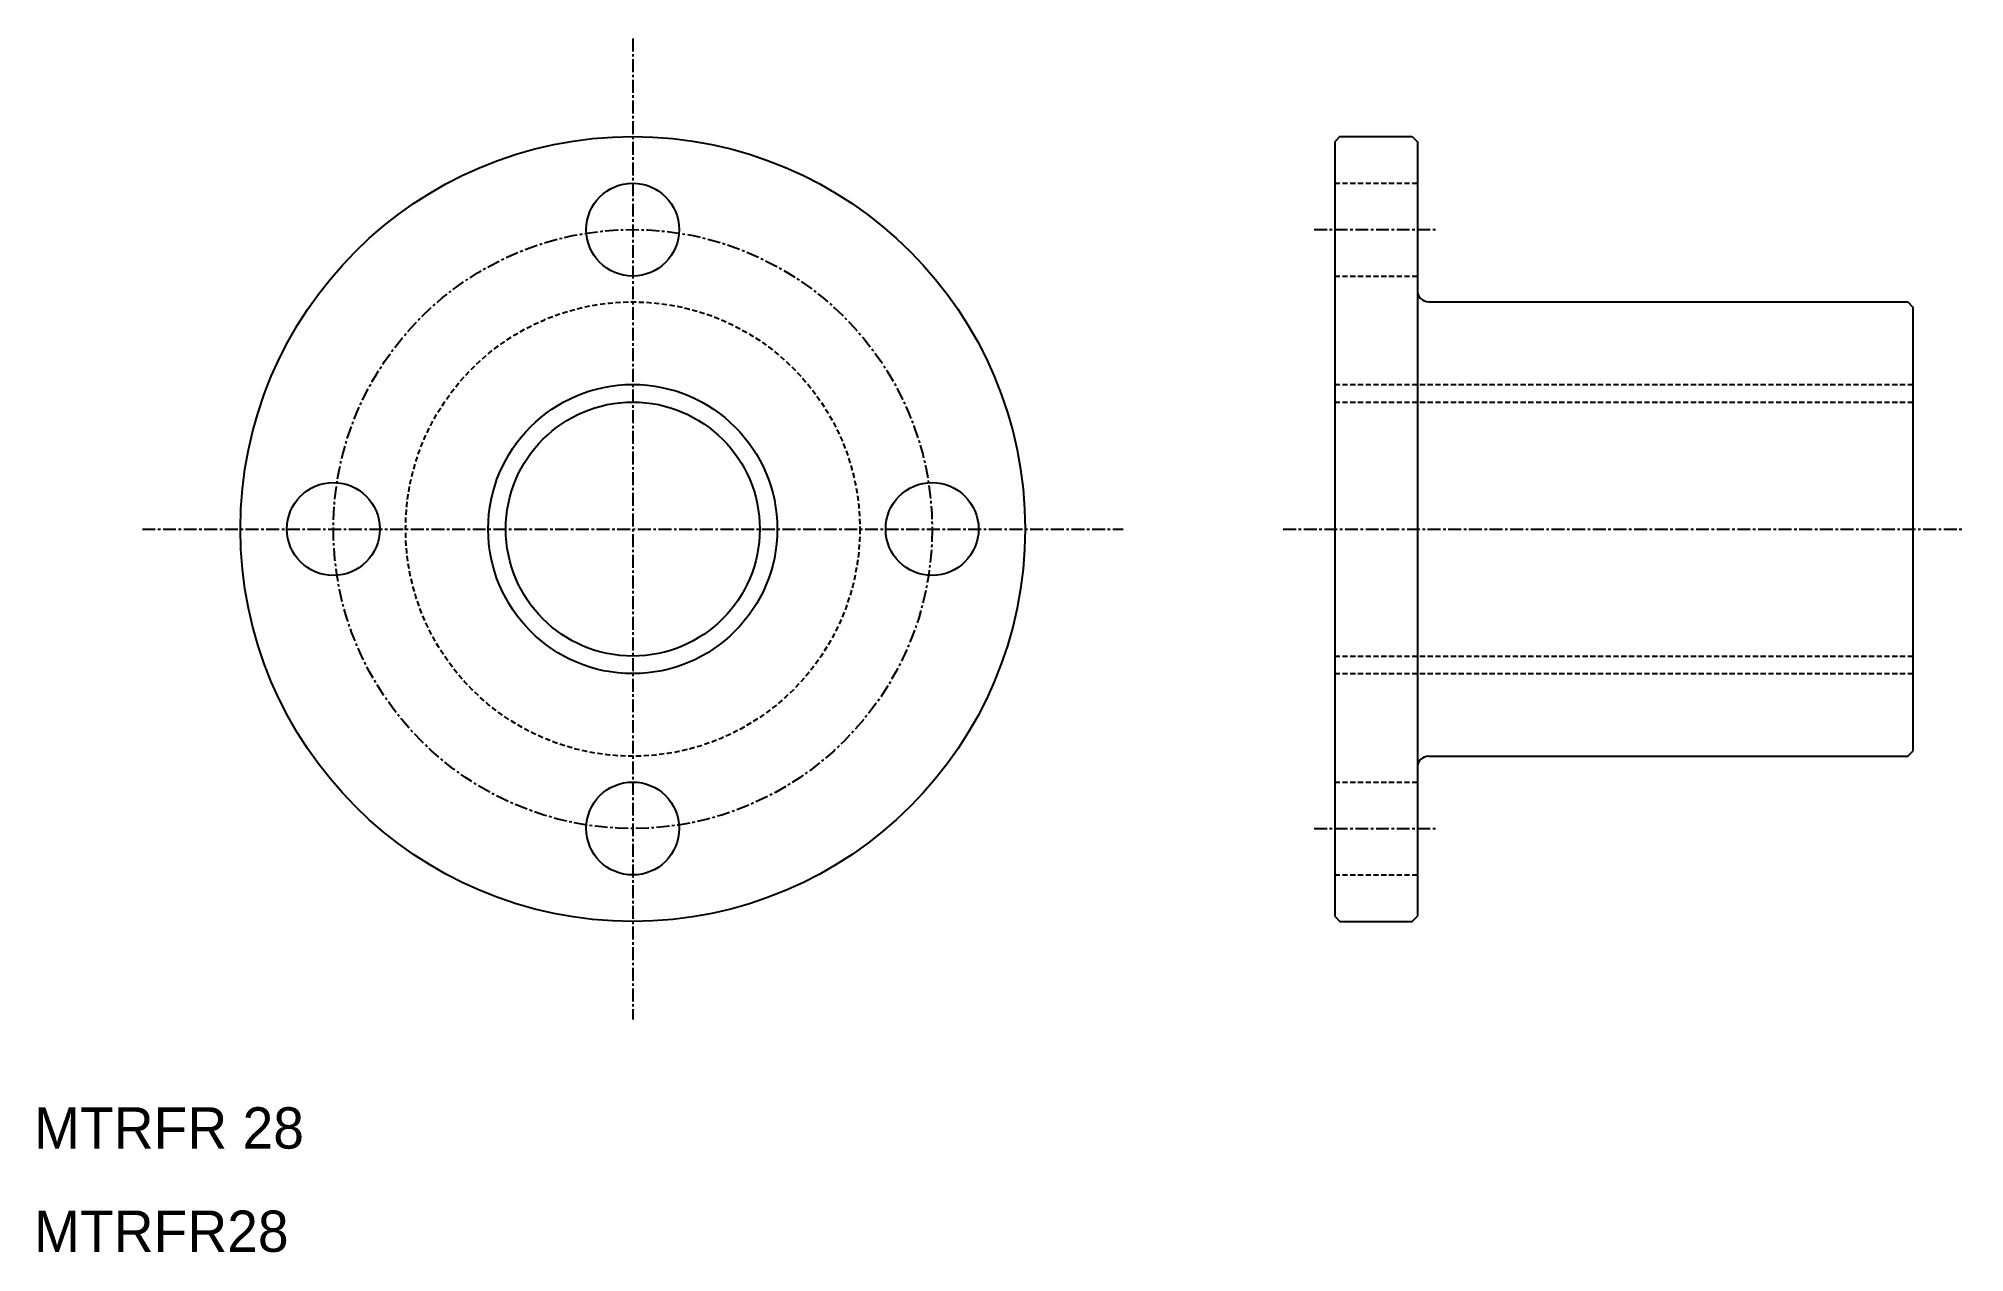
# Model space of a CAD drawing. Extents: x 10 to 197, y 10 to 128.
import ezdxf

# ---------------------------------------------------------------- set-up
doc = ezdxf.new("R2010")
doc.units = 0
doc.linetypes.add('CENTER', pattern=[2, 1.25, -0.25, 0.25, -0.25])
doc.linetypes.add('DASHED', pattern=[0.75, 0.5, -0.25])
doc.layers.get('0').update_dxf_attribs({"linetype": 'CONTINUOUS'})
doc.layers.add('CENTER', color=1, linetype='CENTER')

msp = doc.modelspace()

# ---------------------------------------------------------------- linework, layer by layer
at = {"color": 7, "linetype": 'CONTINUOUS'}
for p, q in [((136.4999, 118), (135.9999, 117.5)), ((136.4999, 118), (143.4999, 118)), ((143.4999, 118), (143.9999, 117.5)), ((135.9999, 117.5), (135.9999, 42.5)), ((143.9999, 117.5), (143.9999, 42.5)), ((145.0999, 102), (191.4999, 102)), ((191.4999, 102), (191.9999, 101.5)), ((191.9999, 101.5), (191.9999, 58.5)), ((135.9999, 99), (135.9999, 99.0001)), ((135.9999, 80), (136, 80)), ((145.0999, 58), (191.4999, 58)), ((191.4999, 58), (191.9999, 58.5)), ((135.9999, 42.5), (136.4999, 42)), ((136.4999, 42), (143.4999, 42)), ((143.4999, 42), (143.9999, 42.5))]:
    msp.add_line(p, q, dxfattribs=at)
at = {"color": 3, "linetype": 'DASHED'}
for p, q in [((135.9999, 113.5), (143.9999, 113.5)), ((135.9999, 104.5), (143.9999, 104.5)), ((135.9999, 94), (191.9999, 94)), ((135.9999, 92.3), (191.9999, 92.3)), ((135.9999, 67.7), (191.9999, 67.7)), ((135.9999, 66), (191.9999, 66)), ((135.9999, 55.5), (143.9999, 55.5)), ((135.9999, 46.5), (143.9999, 46.5))]:
    msp.add_line(p, q, dxfattribs=at)
at = {"color": 7, "linetype": 'CONTINUOUS'}
for centre, radius in [((68, 80), 38), ((68, 109), 4.5), ((68, 80), 12.3), ((39, 80), 4.5), ((97, 80), 4.5), ((68, 51), 4.5)]:
    msp.add_circle(centre, radius, dxfattribs=at)
at = {"color": 3, "linetype": 'DASHED'}
msp.add_circle((68, 80), 22, dxfattribs=at)
at = {"color": 3, "linetype": 'CONTINUOUS'}
msp.add_circle((68, 80), 14, dxfattribs=at)
at = {"color": 7, "linetype": 'CONTINUOUS'}
for centre, start, end in [((145.0999, 103.1), 180, 270), ((145.0999, 56.9), 90, 180)]:
    msp.add_arc(centre, 1.1, start, end, dxfattribs=at)
at = {"layer": 'CENTER', "color": 1, "linetype": 'CENTER'}
for p, q in [((68, 127.5), (68, 32.5)), ((133.9999, 109), (145.9999, 109)), ((20.5, 80), (115.5, 80)), ((130.9999, 80), (196.9999, 80)), ((133.9999, 51), (145.9999, 51))]:
    msp.add_line(p, q, dxfattribs=at)
msp.add_circle((68, 80), 29, dxfattribs=at)

# ---------------------------------------------------------------- texts
at = {"color": 7, "linetype": 'CONTINUOUS'}
for s, p in [('MTRFR 28', (10, 20)), ('MTRFR28', (10, 10))]:
    msp.add_text(s, height=4, dxfattribs=at).set_placement(p)

doc.saveas('drawing.dxf')
